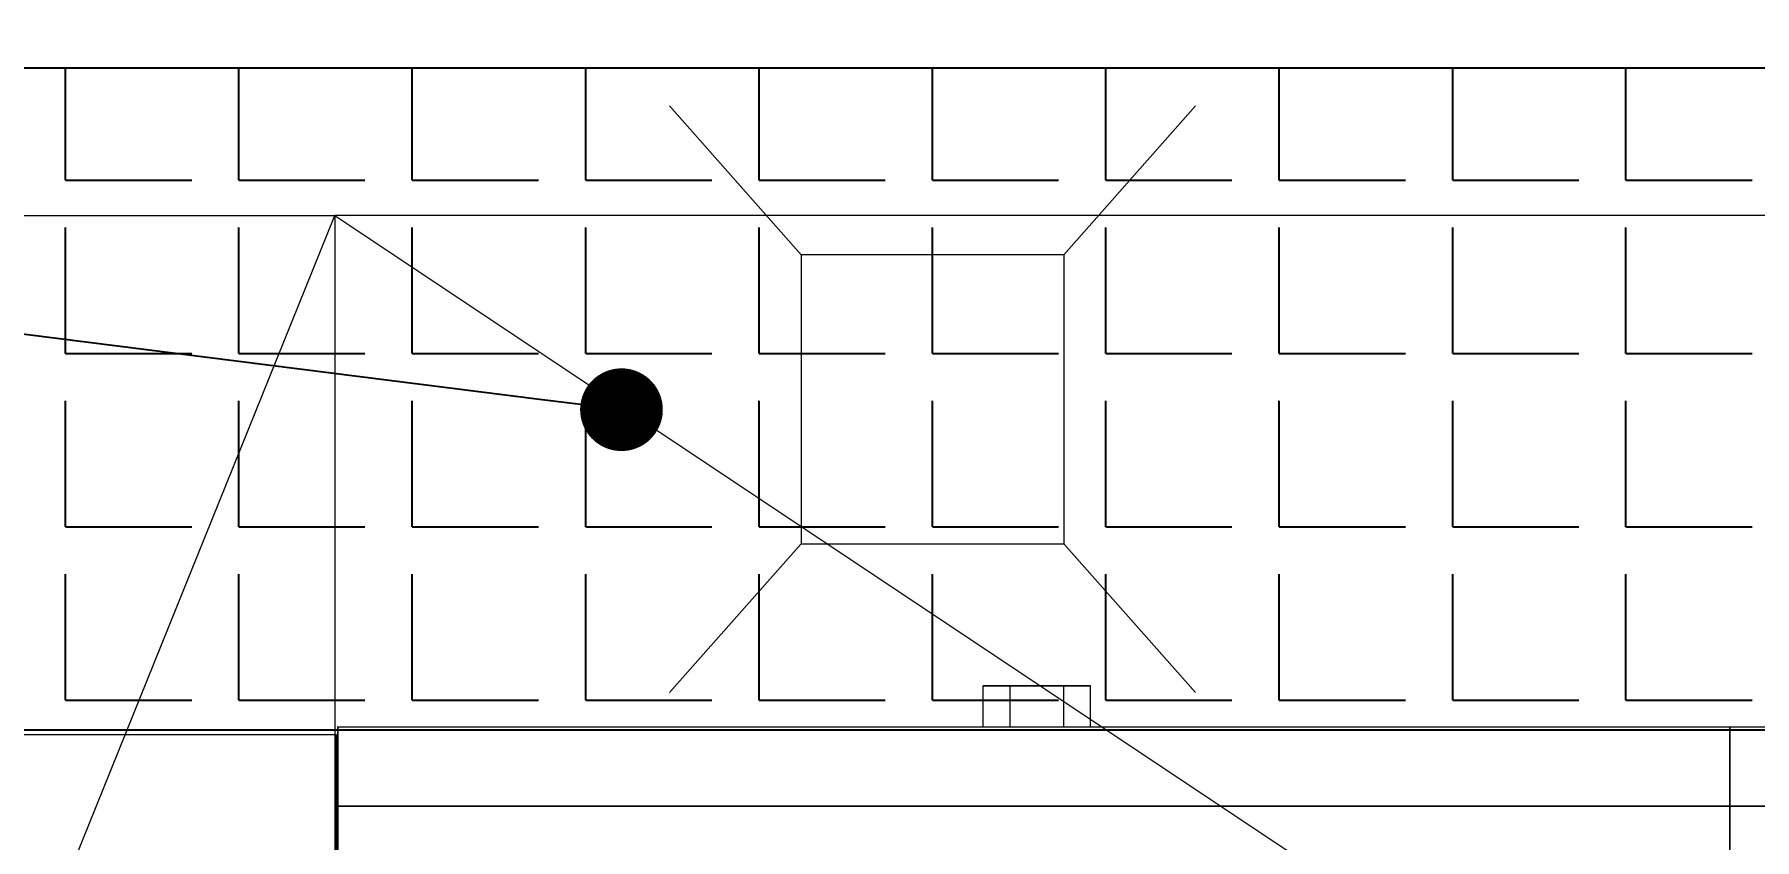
# Model space of a CAD drawing. Header units: millimetres. Extents: x -241391 to 8718866, y 0 to 143518.
# Drawn here: x -216666 to -215627, y 110408 to 110895 of the extents above; entities that cross this region are included whole.
import ezdxf
from ezdxf import colors
from ezdxf.entities.mleader import LeaderData, LeaderLine
from ezdxf.math import Vec2, Vec3

# ---------------------------------------------------------------- set-up
doc = ezdxf.new("R2010")
doc.units = ezdxf.units.MM
doc.header["$MEASUREMENT"] = 0
doc.layers.get('0').update_dxf_attribs({"color": 250, "lineweight": 9})
doc.layers.add('ТХ_ВК_трапы', color=5, linetype='Continuous')
doc.layers.add('ТХ_пищеблок', color=30, linetype='Continuous', lineweight=20)
doc.layers.add('ТХ_привязка ТХ', color=7, linetype='Continuous', true_color=0x163d5c)
doc.styles.add('Standart Arial', font='arial.ttf', dxfattribs={"width": 0.7, "height": 250})

# ---------------------------------------------------------------- blocks, each defined once
blk = doc.blocks.new('_Dot')
at = {"color": 0, "linetype": 'ByBlock', "lineweight": -2}
blk.add_line((-0.5, 0), (-1, 0), dxfattribs=at)
at = {"color": 0, "linetype": 'ByBlock', "const_width": 0.5}
blk.add_lwpolyline([(-0.25, 0, 1), (0.25, 0, 1)], format="xyb", close=True, dxfattribs=at)

msp = doc.modelspace()

# ---------------------------------------------------------------- linework, layer by layer
at = {"layer": 'ТХ_ВК_трапы', "linetype": 'ByBlock'}
for p, q in [((-214821.2, 110874.6, 13.3), (-217321.2, 110874.6, 13.3)), ((-217321.2, 110474.6, 13.3), (-214821.2, 110474.6, 13.3))]:
    msp.add_line(p, q, dxfattribs=at)
at = {"layer": 'ТХ_ВК_трапы', "linetype": 'Continuous', "transparency": 33554636}
for p, q in [((-216647.6, 110806.9, 13.3), (-216647.6, 110874.6, 13.3)), ((-216542.9, 110806.9, 13.3), (-216542.9, 110874.6, 13.3)), ((-216438.1, 110806.9, 13.3), (-216438.1, 110874.6, 13.3)), ((-216333.3, 110806.9, 13.3), (-216333.3, 110874.6, 13.3)), ((-216228.5, 110806.9, 13.3), (-216228.5, 110874.6, 13.3)), ((-216123.8, 110806.9, 13.3), (-216123.8, 110874.6, 13.3)), ((-216019, 110806.9, 13.3), (-216019, 110874.6, 13.3)), ((-215914.2, 110806.9, 13.3), (-215914.2, 110874.6, 13.3)), ((-215809.4, 110806.9, 13.3), (-215809.4, 110874.6, 13.3)), ((-215704.7, 110806.9, 13.3), (-215704.7, 110874.6, 13.3)), ((-216647.6, 110806.9, 13.3), (-216571.4, 110806.9, 13.3)), ((-216542.9, 110806.9, 13.3), (-216466.7, 110806.9, 13.3)), ((-216438.1, 110806.9, 13.3), (-216361.9, 110806.9, 13.3)), ((-216333.3, 110806.9, 13.3), (-216257.1, 110806.9, 13.3)), ((-216228.5, 110806.9, 13.3), (-216152.3, 110806.9, 13.3)), ((-216123.8, 110806.9, 13.3), (-216047.6, 110806.9, 13.3)), ((-216019, 110806.9, 13.3), (-215942.8, 110806.9, 13.3)), ((-215914.2, 110806.9, 13.3), (-215838, 110806.9, 13.3)), ((-215809.4, 110806.9, 13.3), (-215733.2, 110806.9, 13.3)), ((-215704.7, 110806.9, 13.3), (-215628.5, 110806.9, 13.3)), ((-216647.6, 110702.2, 13.3), (-216647.6, 110778.4, 13.3)), ((-216542.9, 110702.2, 13.3), (-216542.9, 110778.4, 13.3)), ((-216438.1, 110702.2, 13.3), (-216438.1, 110778.4, 13.3)), ((-216333.3, 110702.2, 13.3), (-216333.3, 110778.4, 13.3)), ((-216228.5, 110702.2, 13.3), (-216228.5, 110778.4, 13.3)), ((-216123.8, 110702.2, 13.3), (-216123.8, 110778.4, 13.3)), ((-216019, 110702.2, 13.3), (-216019, 110778.4, 13.3)), ((-215914.2, 110702.2, 13.3), (-215914.2, 110778.4, 13.3)), ((-215809.4, 110702.2, 13.3), (-215809.4, 110778.4, 13.3)), ((-215704.7, 110702.2, 13.3), (-215704.7, 110778.4, 13.3)), ((-216647.6, 110702.2, 13.3), (-216571.4, 110702.2, 13.3)), ((-216542.9, 110702.2, 13.3), (-216466.7, 110702.2, 13.3)), ((-216438.1, 110702.2, 13.3), (-216361.9, 110702.2, 13.3)), ((-216333.3, 110702.2, 13.3), (-216257.1, 110702.2, 13.3)), ((-216228.5, 110702.2, 13.3), (-216152.3, 110702.2, 13.3)), ((-216123.8, 110702.2, 13.3), (-216047.6, 110702.2, 13.3)), ((-216019, 110702.2, 13.3), (-215942.8, 110702.2, 13.3)), ((-215914.2, 110702.2, 13.3), (-215838, 110702.2, 13.3)), ((-215809.4, 110702.2, 13.3), (-215733.2, 110702.2, 13.3)), ((-215704.7, 110702.2, 13.3), (-215628.5, 110702.2, 13.3)), ((-216647.6, 110597.4, 13.3), (-216647.6, 110673.6, 13.3)), ((-216542.9, 110597.4, 13.3), (-216542.9, 110673.6, 13.3)), ((-216438.1, 110597.4, 13.3), (-216438.1, 110673.6, 13.3)), ((-216333.3, 110597.4, 13.3), (-216333.3, 110673.6, 13.3)), ((-216228.5, 110597.4, 13.3), (-216228.5, 110673.6, 13.3)), ((-216123.8, 110597.4, 13.3), (-216123.8, 110673.6, 13.3)), ((-216019, 110597.4, 13.3), (-216019, 110673.6, 13.3)), ((-215914.2, 110597.4, 13.3), (-215914.2, 110673.6, 13.3)), ((-215809.4, 110597.4, 13.3), (-215809.4, 110673.6, 13.3)), ((-215704.7, 110597.4, 13.3), (-215704.7, 110673.6, 13.3)), ((-216647.6, 110597.4, 13.3), (-216571.4, 110597.4, 13.3)), ((-216542.9, 110597.4, 13.3), (-216466.7, 110597.4, 13.3)), ((-216438.1, 110597.4, 13.3), (-216361.9, 110597.4, 13.3)), ((-216333.3, 110597.4, 13.3), (-216257.1, 110597.4, 13.3)), ((-216228.5, 110597.4, 13.3), (-216152.3, 110597.4, 13.3)), ((-216123.8, 110597.4, 13.3), (-216047.6, 110597.4, 13.3)), ((-216019, 110597.4, 13.3), (-215942.8, 110597.4, 13.3)), ((-215914.2, 110597.4, 13.3), (-215838, 110597.4, 13.3)), ((-215809.4, 110597.4, 13.3), (-215733.2, 110597.4, 13.3)), ((-215704.7, 110597.4, 13.3), (-215628.5, 110597.4, 13.3)), ((-216647.6, 110492.6, 13.3), (-216647.6, 110568.8, 13.3)), ((-216542.9, 110492.6, 13.3), (-216542.9, 110568.8, 13.3)), ((-216438.1, 110492.6, 13.3), (-216438.1, 110568.8, 13.3)), ((-216333.3, 110492.6, 13.3), (-216333.3, 110568.8, 13.3)), ((-216228.5, 110492.6, 13.3), (-216228.5, 110568.8, 13.3)), ((-216123.8, 110492.6, 13.3), (-216123.8, 110568.8, 13.3)), ((-216019, 110492.6, 13.3), (-216019, 110568.8, 13.3)), ((-215914.2, 110492.6, 13.3), (-215914.2, 110568.8, 13.3)), ((-215809.4, 110492.6, 13.3), (-215809.4, 110568.8, 13.3)), ((-215704.7, 110492.6, 13.3), (-215704.7, 110568.8, 13.3)), ((-216647.6, 110492.6, 13.3), (-216571.4, 110492.6, 13.3)), ((-216542.9, 110492.6, 13.3), (-216466.7, 110492.6, 13.3)), ((-216438.1, 110492.6, 13.3), (-216361.9, 110492.6, 13.3)), ((-216333.3, 110492.6, 13.3), (-216257.1, 110492.6, 13.3)), ((-216228.5, 110492.6, 13.3), (-216152.3, 110492.6, 13.3)), ((-216123.8, 110492.6, 13.3), (-216047.6, 110492.6, 13.3)), ((-216019, 110492.6, 13.3), (-215942.8, 110492.6, 13.3)), ((-215914.2, 110492.6, 13.3), (-215838, 110492.6, 13.3)), ((-215809.4, 110492.6, 13.3), (-215733.2, 110492.6, 13.3)), ((-215704.7, 110492.6, 13.3), (-215628.5, 110492.6, 13.3))]:
    msp.add_line(p, q, dxfattribs=at)
at = {"layer": 'ТХ_ВК_трапы', "lineweight": 0}
for p, q in [((-216282.6, 110851.9, 13.3), (-216203.2, 110761.9, 13.3)), ((-215964.9, 110851.9, 13.3), (-216044.4, 110761.9, 13.3)), ((-216044.4, 110761.9, 13.3), (-216203.2, 110761.9, 13.3)), ((-216203.2, 110761.9, 13.3), (-216203.2, 110587.2, 13.3)), ((-216044.4, 110761.9, 13.3), (-216044.4, 110587.2, 13.3)), ((-216282.6, 110497.2, 13.3), (-216203.2, 110587.2, 13.3)), ((-216203.2, 110587.2, 13.3), (-216044.4, 110587.2, 13.3)), ((-216044.4, 110587.2, 13.3), (-215964.9, 110497.2, 13.3))]:
    msp.add_line(p, q, dxfattribs=at)
at = {"layer": 'ТХ_пищеблок'}
for p, q in [((-216904.9, 109745.6, 40.2), (-216484.9, 110785.6, 40.2)), ((-216484.9, 110785.6, 40.2), (-214684.9, 109585.6, 40.2)), ((-216076.9, 110501.3, -897.4), (-216044.4, 110501.3, -897.4)), ((-216076.9, 110476.3, -897.4), (-216076.9, 110501.3, -897.4)), ((-216044.4, 110476.3, -897.4), (-216044.4, 110501.3, -897.4)), ((-216483, 110476.6, -194.9), (-215642, 110476.6, -194.9)), ((-216483, 110476.6, -259.9), (-215642, 110476.6, -259.9)), ((-215642, 110476.6, -194.9), (-214801, 110476.6, -194.9)), ((-215642, 110476.6, -259.9), (-214801, 110476.6, -259.9)), ((-216483, 110469.5, -187.9), (-216483, 109626.6, -187.9)), ((-215642, 110469.5, -187.9), (-215642, 109626.6, -187.9)), ((-215642, 110469.5, -187.9), (-215642, 109626.6, -187.9))]:
    msp.add_line(p, q, dxfattribs=at)
at = {"layer": 'ТХ_пищеблок', "extrusion": (7.50251e-16, 1, 0)}
for p, q in [((-216076.9, 110501.3, -953.7), (-216093.2, 110501.3, -925.6)), ((-216093.2, 110501.3, -925.6), (-216076.9, 110501.3, -897.4)), ((-216076.9, 110501.3, -897.4), (-216044.4, 110501.3, -897.4)), ((-216044.4, 110501.3, -953.7), (-216076.9, 110501.3, -953.7)), ((-216044.4, 110501.3, -897.4), (-216028.2, 110501.3, -925.6)), ((-216028.2, 110501.3, -925.6), (-216044.4, 110501.3, -953.7))]:
    msp.add_line(p, q, dxfattribs=at)
at = {"layer": 'ТХ_пищеблок', "extrusion": (-0.866025, 6.49736e-16, 0.5)}
for p, q in [((-216093.2, 110501.3, -925.6), (-216076.9, 110501.3, -897.4)), ((-216093.2, 110476.3, -925.6), (-216093.2, 110501.3, -925.6)), ((-216076.9, 110476.3, -897.4), (-216076.9, 110501.3, -897.4))]:
    msp.add_line(p, q, dxfattribs=at)
at = {"layer": 'ТХ_пищеблок', "extrusion": (-0.866025, 6.49736e-16, -0.5)}
for p, q in [((-216093.2, 110476.3, -925.6), (-216093.2, 110501.3, -925.6)), ((-216076.9, 110501.3, -953.7), (-216093.2, 110501.3, -925.6)), ((-216076.9, 110476.3, -953.7), (-216076.9, 110501.3, -953.7))]:
    msp.add_line(p, q, dxfattribs=at)
at = {"layer": 'ТХ_пищеблок', "extrusion": (0, 0, -1)}
for p, q in [((-216076.9, 110476.3, -953.7), (-216076.9, 110501.3, -953.7)), ((-216044.4, 110501.3, -953.7), (-216076.9, 110501.3, -953.7)), ((-216044.4, 110476.3, -953.7), (-216044.4, 110501.3, -953.7))]:
    msp.add_line(p, q, dxfattribs=at)
at = {"layer": 'ТХ_пищеблок', "extrusion": (0.866025, -6.49736e-16, -0.5)}
for p, q in [((-216044.4, 110476.3, -953.7), (-216044.4, 110501.3, -953.7)), ((-216028.2, 110501.3, -925.6), (-216044.4, 110501.3, -953.7)), ((-216028.2, 110476.3, -925.6), (-216028.2, 110501.3, -925.6))]:
    msp.add_line(p, q, dxfattribs=at)
at = {"layer": 'ТХ_пищеблок', "extrusion": (0.866025, -6.49736e-16, 0.5)}
for p, q in [((-216044.4, 110501.3, -897.4), (-216028.2, 110501.3, -925.6)), ((-216044.4, 110476.3, -897.4), (-216044.4, 110501.3, -897.4)), ((-216028.2, 110476.3, -925.6), (-216028.2, 110501.3, -925.6))]:
    msp.add_line(p, q, dxfattribs=at)
at = {"layer": 'ТХ_пищеблок', "extrusion": (-1, 5.66554e-16, 0)}
for p, q in [((-216483, 110476.6, -259.9), (-216483, 110476.6, -194.9)), ((-216483, 109626.6, -261.9), (-216483, 110474.6, -261.9)), ((-215642, 110476.6, -259.9), (-215642, 110476.6, -194.9)), ((-215642, 109626.6, -261.9), (-215642, 110474.6, -261.9)), ((-216483, 110469.5, -187.9), (-216483, 109626.6, -187.9)), ((-215642, 110469.5, -187.9), (-215642, 109626.6, -187.9))]:
    msp.add_line(p, q, dxfattribs=at)
at = {"layer": 'ТХ_пищеблок', "extrusion": (5.66554e-16, 1, 0)}
for p, q in [((-216483, 110476.6, -259.9), (-215642, 110476.6, -259.9)), ((-216483, 110476.6, -259.9), (-216483, 110476.6, -194.9)), ((-216483, 110476.6, -194.9), (-215642, 110476.6, -194.9)), ((-215642, 110476.6, -259.9), (-214801, 110476.6, -259.9)), ((-215642, 110476.6, -259.9), (-215642, 110476.6, -194.9)), ((-215642, 110476.6, -194.9), (-214801, 110476.6, -194.9)), ((-215642, 110476.6, -259.9), (-215642, 110476.6, -194.9))]:
    msp.add_line(p, q, dxfattribs=at)
at = {"layer": 'ТХ_пищеблок', "extrusion": (1.77636e-16, -1.0064e-31, -1)}
for p, q in [((-216483, 109626.6, -261.9), (-216483, 110474.6, -261.9)), ((-215642, 109626.6, -261.9), (-215642, 110474.6, -261.9)), ((-215642, 109626.6, -261.9), (-215642, 110474.6, -261.9))]:
    msp.add_line(p, q, dxfattribs=at)
at = {"layer": 'ТХ_пищеблок', "extrusion": (1, -5.66554e-16, 0)}
for p, q in [((-215642, 110476.6, -259.9), (-215642, 110476.6, -194.9)), ((-215642, 109626.6, -261.9), (-215642, 110474.6, -261.9)), ((-215642, 110469.5, -187.9), (-215642, 109626.6, -187.9))]:
    msp.add_line(p, q, dxfattribs=at)
at = {"layer": 'ТХ_пищеблок', "ltscale": 100, "elevation": 40.2}
msp.add_lwpolyline([(-217484.9, 110785.6), (-216484.9, 110785.6), (-216484.9, 109585.6), (-217484.9, 109585.6)], close=True, dxfattribs=at)
at = {"layer": 'ТХ_пищеблок', "elevation": 40.2}
msp.add_lwpolyline([(-216484.9, 109585.6), (-214684.9, 109585.6), (-214684.9, 110785.6), (-216484.9, 110785.6)], close=True, dxfattribs=at)
at = {"layer": 'ТХ_пищеблок'}
msp.add_lwpolyline([(-216484, 110471.6), (-217324, 110471.6), (-217324, 109576.6), (-216484, 109576.6)], close=True, dxfattribs=at)
at = {"layer": 'ТХ_пищеблок', "extrusion": (7.50251e-16, 1, 0)}
msp.add_circle((216060.7, -925.6, 110501.3), 27, dxfattribs=at)
at = {"layer": 'ТХ_пищеблок', "extrusion": (-7.50251e-16, -1, 0)}
msp.add_circle((-216060.7, -925.6, -110501.3), 27, dxfattribs=at)
at = {"layer": 'ТХ_пищеблок', "extrusion": (-1, 5.66554e-16, 0)}
for centre, radius, start, end in [((-110469.6, -194.9, 216483), 7.01, 89.3117, 179.9755), ((-110474.6, -259.9, 216483), 2, 180, 270), ((-110469.6, -194.9, 215642), 7.01, 89.3117, 179.9755), ((-110474.6, -259.9, 215642), 2, 180, 270)]:
    msp.add_arc(centre, radius, start, end, dxfattribs=at)
at = {"layer": 'ТХ_пищеблок', "extrusion": (1, -5.66554e-16, 0)}
for centre, radius, start, end in [((110469.6, -194.9, -216483), 7.01, 0.0245, 90.6883), ((110474.6, -259.9, -216483), 2, 270, 360), ((110469.6, -194.9, -215642), 7.01, 0.0245, 90.6883), ((110474.6, -259.9, -215642), 2, 270, 360), ((110469.6, -194.9, -215642), 7.01, 0.0245, 90.6883), ((110474.6, -259.9, -215642), 2, 270, 360), ((110469.6, -194.9, -215642), 7.01, 0.0245, 90.6883), ((110474.6, -259.9, -215642), 2, 270, 360)]:
    msp.add_arc(centre, radius, start, end, dxfattribs=at)
at = {"layer": 'ТХ_пищеблок'}
for points in [[(-216483, 110428.6, -1008.9), (-216483, 110468.6, -1008.9), (-216483, 110468.6, -1172.2), (-216483, 110428.6, -1172.2)], [(-216483, 110428.6, -261.9), (-216483, 110468.6, -261.9), (-216483, 110468.6, -488.9), (-216483, 110428.6, -488.9)], [(-216483, 110468.6, -497.9), (-216483, 110428.6, -497.9), (-216483, 110428.6, -1006.9), (-216483, 110468.6, -1006.9)], [(-215642, 110428.6, -1008.9), (-215642, 110468.6, -1008.9), (-215642, 110468.6, -1172.2), (-215642, 110428.6, -1172.2)], [(-215642, 110428.6, -261.9), (-215642, 110468.6, -261.9), (-215642, 110468.6, -488.9), (-215642, 110428.6, -488.9)], [(-215642, 110468.6, -497.9), (-215642, 110428.6, -497.9), (-215642, 110428.6, -1006.9), (-215642, 110468.6, -1006.9)], [(-215642, 110428.6, -1008.9), (-215642, 110468.6, -1008.9), (-215642, 110468.6, -1172.2), (-215642, 110428.6, -1172.2)], [(-215642, 110428.6, -261.9), (-215642, 110468.6, -261.9), (-215642, 110468.6, -488.9), (-215642, 110428.6, -488.9)], [(-215642, 110468.6, -497.9), (-215642, 110428.6, -497.9), (-215642, 110428.6, -1006.9), (-215642, 110468.6, -1006.9)], [(-216483, 110428.6, -261.9), (-216483, 110428.6, -1170.2), (-216483, 109627.6, -1170.2), (-216483, 109627.6, -261.9)], [(-215642, 110428.6, -261.9), (-216483, 110428.6, -261.9), (-216483, 110428.6, -1170.2), (-215642, 110428.6, -1170.2)], [(-215642, 110428.6, -1172.2), (-215642, 110428.6, -1170.2), (-216483, 110428.6, -1170.2), (-216483, 110428.6, -1172.2)], [(-215642, 110428.6, -261.9), (-216483, 110428.6, -261.9), (-216483, 110428.6, -488.9), (-215642, 110428.6, -488.9)], [(-216483, 110428.6, -497.9), (-216483, 110428.6, -1006.9), (-215642, 110428.6, -1006.9), (-215642, 110428.6, -497.9)], [(-215642, 110428.6, -261.9), (-215642, 110428.6, -1170.2), (-215642, 109627.6, -1170.2), (-215642, 109627.6, -261.9)], [(-214801, 110428.6, -261.9), (-215642, 110428.6, -261.9), (-215642, 110428.6, -1170.2), (-214801, 110428.6, -1170.2)], [(-214801, 110428.6, -1172.2), (-214801, 110428.6, -1170.2), (-215642, 110428.6, -1170.2), (-215642, 110428.6, -1172.2)], [(-214801, 110428.6, -261.9), (-215642, 110428.6, -261.9), (-215642, 110428.6, -488.9), (-214801, 110428.6, -488.9)], [(-215642, 110428.6, -497.9), (-215642, 110428.6, -1006.9), (-214801, 110428.6, -1006.9), (-214801, 110428.6, -497.9)], [(-215642, 110428.6, -261.9), (-215642, 110428.6, -1170.2), (-215642, 109627.6, -1170.2), (-215642, 109627.6, -261.9)]]:
    msp.add_3dface(points, dxfattribs=at)

# ---------------------------------------------------------------- leaders
at = {"layer": 'ТХ_привязка ТХ', "lineweight": 20}
ml = msp.add_multileader_mtext('Standard', dxfattribs=at)
ml.set_content('Сливной лоток с трапом со съемной решеткой из нерж.  стали, 2500х400 мм, размер ячейки 33х33 мм', color=256, style='Standart Arial')
ml.set_leader_properties()
ml.set_arrow_properties(name='DOT')
ml.build(insert=Vec2(0, 0))
ml.multileader.update_dxf_attribs({"text_left_attachment_type": 6, "text_right_attachment_type": 6, "dogleg_length": 50, "arrow_head_size": 50})
ctx = ml.context
ctx.base_point, ctx.char_height, ctx.arrow_head_size, ctx.landing_gap_size, ctx.plane_origin = Vec3(-225624, 111376.4, 0), 200, 50, 0, Vec3(-197521.1, 107706.6, 0)
ctx.left_attachment, ctx.right_attachment = 6, 6
notes = []
notes.append((ctx, [(0, (1, 1, 0), (-221935.4, 111376.4, 0), (-1, 0), 50, [(0, [(-216311.7, 110668.2, 0)], 0, [])])]))
ctx.mtext.insert, ctx.mtext.width, ctx.mtext.flow_direction = Vec3(-225624, 111631.9, 0), 3771.54, 5
for ctx, leaders in notes:
    for number, flags, end, landing, length, lines in leaders:
        leader = LeaderData()
        leader.index, (leader.has_last_leader_line, leader.has_dogleg_vector, leader.attachment_direction) = number, flags
        leader.last_leader_point, leader.dogleg_vector, leader.dogleg_length = Vec3(end), Vec3(landing), length
        for number, points, colour, breaks in lines:
            line = LeaderLine()
            line.index, line.vertices, line.color, line.breaks = number, Vec3.list(points), colors.encode_raw_color(colour), breaks
            leader.lines.append(line)
        ctx.leaders.append(leader)

doc.saveas('drawing.dxf')
